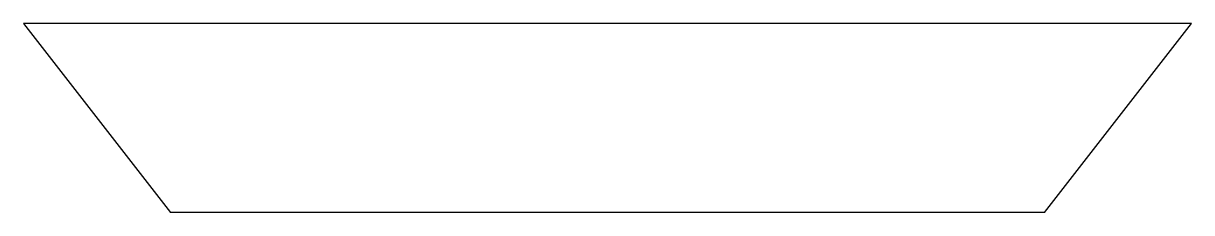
# Model space of a CAD drawing. Header units: millimetres. Extents: x 39 to 378, y 28 to 83.
import ezdxf

# ---------------------------------------------------------------- set-up
doc = ezdxf.new("R2010")
doc.units = ezdxf.units.MM

msp = doc.modelspace()

# ---------------------------------------------------------------- linework, layer by layer
at = {"extrusion": (-2.5273e-20, -0.00041274, 1)}
for p, q in [((38.67, 83.21, 118.59), (81.45, 28.21, 118.56)), ((335.4, 28.21, 118.56), (378.18, 83.21, 118.59)), ((335.4, 28.21, 118.56), (81.45, 28.21, 118.56))]:
    msp.add_line(p, q, dxfattribs=at)
at = {"extrusion": (6.01815e-17, 0.982839, -0.184466)}
msp.add_line((378.18, 83.21, 118.59), (38.67, 83.21, 118.59), dxfattribs=at)

doc.saveas('drawing.dxf')
